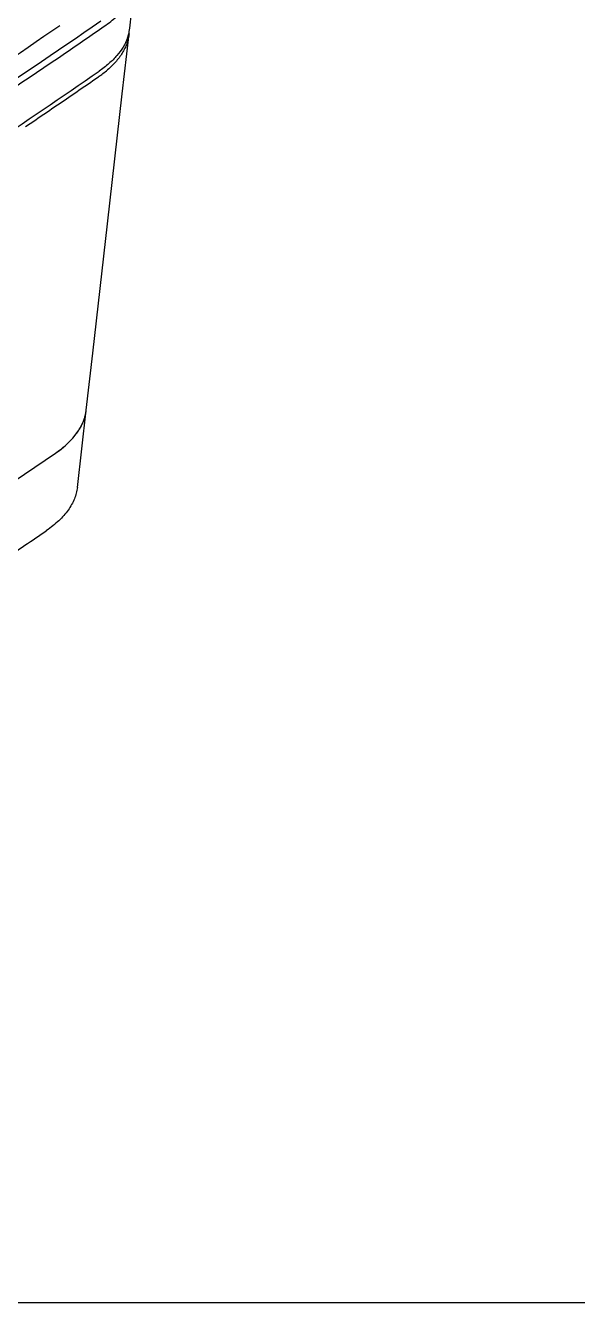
# Model space of a CAD drawing. Header units: inches. Extents: x 110042 to 357611, y 89798 to 292388.
# Drawn here: x 201060 to 203830, y 170139 to 176543 of the extents above; entities that cross this region are included whole.
import ezdxf

# ---------------------------------------------------------------- set-up
doc = ezdxf.new("R2010")
doc.units = ezdxf.units.IN
doc.header["$MEASUREMENT"] = 0

# ---------------------------------------------------------------- blocks, each defined once
blk = doc.blocks.new('S')
for p, q in [((3024.8122, 6966.2498), (3024.824, 6966.3536)), ((3024.7949, 6966.0979), (3024.8107, 6966.2368)), ((3024.7777, 6965.9477), (3024.7949, 6966.0979)), ((3024.7606, 6965.7976), (3024.7777, 6965.9477)), ((3024.7435, 6965.6477), (3024.7606, 6965.7976)), ((3024.7264, 6965.498), (3024.7435, 6965.6477)), ((3024.7114, 6965.3664), (3024.7264, 6965.498)), ((3024.691, 6965.188), (3024.7114, 6965.3664))]:
    blk.add_line(p, q)
for centre, radius, start, end in [((3011.8932, 6984.9385), 22.6674, 302.62297, 304.53974), ((3011.8427, 6984.9573), 22.6664, 302.62392, 304.40471), ((3012.3537, 6984.2573), 21.8598, 304.27294, 304.55703), ((3024.7101, 6966.2623), 0.1029, 339.7575, 345.8092), ((3024.7147, 6966.2611), 0.0981, 345.8137, 349.158), ((3024.7172, 6966.2474), 0.0941, 353.4975, 357.101), ((3024.7174, 6966.2606), 0.0955, 349.1492, 353.4966), ((3011.8428, 6985.016), 22.7745, 302.62438, 304.26024), ((3012.1974, 6984.3751), 22.1243, 303.72688, 304.53942), ((3024.5922, 6966.3521), 0.2605, 304.523, 306.5588), ((3024.6066, 6966.333), 0.2365, 306.5169, 309.8834), ((3012.2731, 6984.25), 21.9883, 304.007, 304.53937), ((3024.6007, 6965.382), 0.112, 335.3239, 339.6915), ((3024.6074, 6965.3795), 0.1049, 339.7154, 344.6207), ((3024.6129, 6965.3779), 0.0992, 344.649, 349.4406), ((3024.6163, 6965.3773), 0.0957, 349.4643, 353.4776), ((3024.573, 6965.3979), 0.144, 322.8172, 327.448), ((3024.5842, 6965.3906), 0.1306, 327.5057, 330.7764), ((3024.5927, 6965.3858), 0.1209, 330.7909, 335.2901), ((3024.549, 6965.4174), 0.175, 315.8253, 319.9752), ((3024.5619, 6965.4063), 0.158, 320.0302, 322.8131), ((3011.6885, 6984.1888), 22.93, 302.09163, 304.39045), ((3012.2271, 6983.1938), 21.9404, 304.07476, 304.38989)]:
    blk.add_arc(centre, radius, start, end)
for points, knots in [([(3024.7532, 6966.2544), (3024.7583, 6966.2579), (3024.768, 6966.265), (3024.7853, 6966.28), (3024.8, 6966.2963), (3024.8111, 6966.3137), (3024.8174, 6966.3267), (3024.8218, 6966.3399), (3024.8235, 6966.349), (3024.824, 6966.3534)], [0, 0, 0, 0, 0.147725, 0.288128, 0.547197, 0.667164, 0.78181, 0.892298, 1, 1, 1, 1]), ([(3024.8107, 6966.2368), (3024.8103, 6966.233), (3024.809, 6966.2254), (3024.8056, 6966.2142), (3024.8009, 6966.2032), (3024.7927, 6966.1883), (3024.779, 6966.1703), (3024.7656, 6966.1576), (3024.7583, 6966.1514)], [0, 0, 0, 0, 0.111096, 0.224458, 0.341112, 0.461963, 0.718925, 1, 1, 1, 1]), ([(3024.8067, 6966.2267), (3024.8041, 6966.2196), (3024.7971, 6966.2055), (3024.7825, 6966.1858), (3024.7638, 6966.1671), (3024.7492, 6966.1559), (3024.7413, 6966.1505)], [0, 0, 0, 0, 0.22146, 0.459867, 0.718866, 1, 1, 1, 1]), ([(3024.64, 6965.2668), (3024.6451, 6965.2703), (3024.6549, 6965.2775), (3024.6684, 6965.2891), (3024.6801, 6965.3012), (3024.6901, 6965.3136), (3024.6983, 6965.3264), (3024.7047, 6965.3395), (3024.7092, 6965.3528), (3024.7109, 6965.3619), (3024.7114, 6965.3664)], [0, 0, 0, 0, 0.147842, 0.288294, 0.421427, 0.547611, 0.667532, 0.782102, 0.892472, 1, 1, 1, 1]), ([(3024.64, 6965.2668), (3024.6464, 6965.2711), (3024.6584, 6965.2801), (3024.6694, 6965.2902), (3024.6744, 6965.2954)], [0, 0, 0, 0, 0.516199, 1, 1, 1, 1]), ([(3024.691, 6965.188), (3024.6905, 6965.1835), (3024.6888, 6965.1744), (3024.6843, 6965.1611), (3024.6779, 6965.148), (3024.6697, 6965.1352), (3024.6597, 6965.1227), (3024.6479, 6965.1106), (3024.6344, 6965.099), (3024.6246, 6965.0918), (3024.6195, 6965.0883)], [0, 0, 0, 0, 0.107511, 0.217866, 0.332426, 0.452344, 0.578531, 0.711672, 0.852139, 1, 1, 1, 1])]:
    blk.add_open_spline(points, degree=3, knots=knots)

msp = doc.modelspace()

# ---------------------------------------------------------------- linework, layer by layer
at = {"color": 32, "true_color": 0xcd6928}
msp.add_line((197374.3, 170139.4), (227628.1, 170139.4), dxfattribs=at)

# ---------------------------------------------------------------- block references
at = {"xscale": 2168.486986035371, "yscale": 2168.486986035371, "zscale": 2168.486986035371}
msp.add_blockref('S', (-6357682.5, -14929692.7), dxfattribs=at)

doc.saveas('drawing.dxf')
